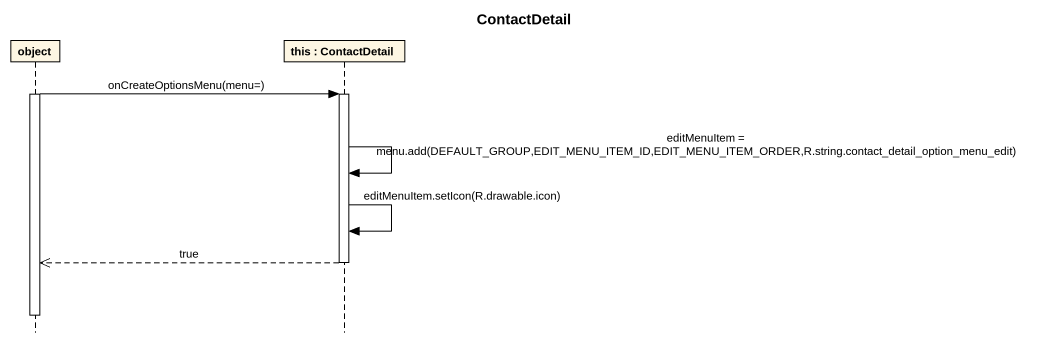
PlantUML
@startuml
title ContactDetail
hide footbox
participant "object" as object_
participant "this : ContactDetail" as this

activate object_
object_ -> this : onCreateOptionsMenu(menu=)
activate this
this -> this : editMenuItem = menu.add(DEFAULT_GROUP,EDIT_MENU_ITEM_ID,EDIT_MENU_ITEM_ORDER,R.string.contact_detail_option_menu_edit)
this -> this : editMenuItem.setIcon(R.drawable.icon)
this -->> object_ : true
deactivate this
deactivate object_
@enduml
